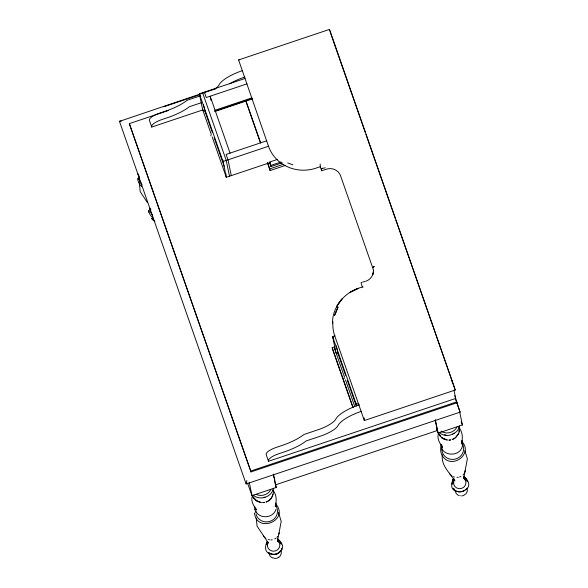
<?xml version="1.0" encoding="UTF-8"?>
<svg xmlns="http://www.w3.org/2000/svg" width="588" height="588" viewBox="0 0 588 588"><rect width="100%" height="100%" fill="white"/><g stroke="black" fill="none" stroke-linecap="round" stroke-linejoin="round"><path stroke-width="0.88" d="M453.561 482.924L453.686 478.507M267.422 545.186L267.547 541.614M463.741 477.375L463.667 478.581L467.357 458.816L464.887 450.812M148.433 212.466L148.595 210.335M252.054 496.948C250.929 501.77 253.876 506.025 256.383 509.847L255.773 508.466M275.404 505.011L275.294 506.518C276.625 501.013 276.86 494.978 273.038 490.37M332.507 323.253C332.242 305.789 346.354 290.259 363.134 286.959M373.476 270.267L372.932 274.324L373.336 272.67C372.594 276.683 369.543 279.984 365.729 281.329M438.2 434.451C437.068 439.28 440.015 443.536 442.521 447.35L441.529 444.513M441.875 447.086L441.897 450.342M458.956 431.695L459.074 430.173M320.203 164.059L320.262 166.705L315.984 168.146A37.639 35.839 -11.7 0 1 268.488 146.25L238.596 59.947L329.508 29.4L329.846 31.068M281.549 548.192L281.277 549.31M277.374 541.658L281.211 521.306L278.44 512.479M254.692 509.921L255.251 508.333M272.817 494.185C272.237 497.83 269.451 500.91 265.974 502.064C270.994 500.484 274.214 495.059 273.295 489.892M278.94 534.08L279.241 532.831M452.356 482.38L453.693 479.213M462.484 445.307C461.073 457.589 440.618 456.839 440.824 444.212M465.38 470.341L464.571 472.781M373.637 270.877A11.29 10.753 -11.7 0 0 373.211 269.245L340.562 175.783A11.29 10.753 -11.7 0 0 326.318 169.212L321.68 170.77L321.349 169.197A1.882 0.573 -19.3 0 1 321.959 168.513L322.055 168.146M266.239 544.15L267.496 541.423M355.99 402.971L356.629 406.08M266.401 544.032L266.687 543.216M246.864 480.499L246.122 483.975L460.073 412.144L454.759 395.768M364.259 417.892L364.317 420.538L455.252 390.013L329.53 29.422M273.398 488.444C271.641 497.147 259.947 500.947 253.274 495.199M441.39 445.836C439.905 449.203 440.669 453.216 442.602 456.237M459.537 425.947C457.78 434.657 446.086 438.457 439.412 432.702M275.956 509.399C273.42 518.065 260.043 519.505 255.898 511.398M458.596 433.18L456.141 437.105M226.042 173.842L225.741 175.305L226.292 177.297L270.274 162.523M222.837 159.995L226.292 177.297L212.209 137.004M453.635 478.933L453.017 479.918L453.767 478.823L454.877 480.955C449.739 472.723 440.809 465.402 442.316 454.678M280.211 551.36L280.814 550.434M267.062 541.548C257.779 563.076 295.86 553.83 277.624 538.909M453.62 478.463C442.61 500.123 482.3 492.112 463.763 476.42M453.767 478.801C451.775 479.264 452.495 486.813 452.209 483.24M465.894 494.067L467.32 491.333L467.159 488.121M466.35 488.863L465.578 489.753M276.882 537.373L277.742 536.381M463.021 474.884L463.881 473.891M279.704 552.014C277.698 554.109 274.515 555.072 271.722 554.212M278.477 552.727L279.381 551.963M278.543 557.586C280.792 556.123 281.887 553.176 281.02 550.618M464.674 490.517L462.565 491.605M215.274 88.935L119.474 121.378L246.122 483.975M373.527 266.959L372.917 267.496A1.882 0.573 -19.3 0 1 373.329 267.092L374.277 266.607A1.882 0.573 -19.3 0 0 373.527 266.959L373.681 266.879M274.736 538.924L275.875 538.226M452.753 433.944L454.208 433.055M454.936 438.126L452.113 439.574L454.708 438.332L458.397 434.297L459.316 431.746L459.434 427.402M463.601 490.855L464.616 490.238M459.647 476.949L460.874 476.434M245.078 78.447L199.361 93.793L202.625 109.566L211.312 134.431M163.89 106.759L199.545 94.786M200.265 95.873L187.204 100.261A30.701 9.312 -19.3 0 1 164.721 111.426L159.377 113.219A11.29 3.425 -19.3 0 0 149.374 120.195L151.719 127.074L203.095 109.831M246.975 83.863L206.248 97.534L204.352 92.118M457.067 402.736L250.958 471.929L129.573 124.502L129.389 123.605L168.521 110.463M201.64 102.606L189.446 106.693A30.701 9.312 -19.3 0 1 166.97 117.857L161.619 119.651A11.29 3.425 -19.3 0 0 151.623 126.626L151.719 127.074M214.811 110.323L251.907 97.873M214.951 111L252.046 98.549M214.716 111.566L252.84 98.762M266.849 140.752L226.123 154.423L228.012 159.84L231.282 175.621M268.745 146.169L223.021 161.516L199.361 93.793L200.214 95.998M282.181 162.81L270.943 166.588L269.524 162.075L277.308 159.458M270.943 166.588L270.708 165.456L281.086 161.972M285.672 165.338L270.105 170.564L269.752 168.874L283.592 164.228M335.013 335.792L332.602 336.601L335.873 352.374L344.553 377.239M352.844 407.396L332.565 349.36L332.22 347.67L334.815 346.802M358.673 403.522L356.262 404.324L332.602 336.601L333.661 339.041M359.415 404.779A26.791 8.122 -19.3 0 0 335.895 418.957A20.315 6.159 -19.3 0 1 318.769 429.512L303.967 434.488A30.701 9.312 -19.3 0 1 281.49 445.645L276.139 447.446A11.29 3.425 -19.3 0 0 266.144 454.414L268.488 461.301L455.693 398.444L454.054 390.535M250.958 471.929L250.767 471.032L456.876 401.832M275.427 484.887L437.318 430.534L435.179 420.192M247.555 483.101A44.453 1.705 71.4 0 0 252.009 495.618L276.257 487.481L273.479 474.06M436.634 428.946A44.453 1.705 71.4 0 0 438.148 433.128L462.396 424.984L459.434 410.667M263.38 497.521L265.041 497.103M321.959 168.513L325.223 167.793M362.546 282.093L364.972 281.571M461.404 491.899L458.655 491.935L455.729 490.737M238.669 59.902L239.198 59.939M119.717 121.018L121.319 121.143M457.016 477.412L458.346 477.28M270.877 539.909L272.207 539.777M204.058 110.919L203.11 110.529L202.625 109.566M337.299 353.726L336.351 353.337L335.873 352.374M205.579 111.522L204.808 110.875L203.536 104.752M338.82 354.329L338.049 353.682L336.417 345.81M444.447 434.775L446.108 435.113M268.238 539.571L269.539 539.835M270.612 553.8L272.509 554.433L268.679 552.514M287.701 162.927L292.89 164.853M444.359 439.177L441.669 437.67L447.387 440.045C443.859 439.626 440.581 437.479 439.008 434.26M453.142 476.618L454.377 477.081M151.359 218.155L153.196 219.309M458.559 495.552L456.185 493.582L455.083 490.561M272.413 558.049L270.039 556.072L268.944 553.051M463.807 477.037L464.549 477.507M464.248 477.059L466.13 478.882M278.109 539.556L279.8 541.122M200.876 96.608L200.412 96.234M450.974 475.178L451.996 475.979M278.168 539.835L279.079 540.556M264.835 537.667L265.857 538.476M465.218 478.059L466.335 479.374M462.028 441.669C473.516 453.811 451.893 469.827 442.69 456.347M453.98 488.885L454.759 489.738M141.752 186.55C139.341 184.507 137.879 181.56 137.577 178.429M275.89 504.166C289.671 520.292 256.78 533.845 254.457 512.986M252.869 496.75C254.442 499.947 257.728 502.152 261.248 502.542L255.53 500.168L256.86 500.91L253.759 497.544M147.279 202.412L140.201 191.614L139.29 182.611M454.039 489.172L453.407 488.209M256.221 518.006L257.088 526.179L268.363 542.974L267.819 541.893M439.897 435.046L440.735 436.325M449.394 473.156L450.099 474.229M263.255 535.646L263.961 536.719M458.78 427.204C462.785 431.982 462.962 438.229 461.433 444.021L461.411 441.015M438.339 432.768L439.831 435.679M252.201 495.258L253.693 498.176M463.498 476.199L465.373 480.153M277.786 539.571L279.124 542.437M462.33 443.484L462.991 444.976M466.571 479.587L467.32 481.734M280.432 542.077L281.182 544.223M280.491 542.364L280.954 543.408M466.762 480.124L467.092 480.91M330.147 31.936L365.288 132.506M365.883 134.233L395.276 218.346M395.878 220.074L455.252 390.013M455.369 398.686L460.073 412.144M436.722 428.814L437.318 430.534M320.262 166.705L321.68 170.77M362.281 286.988L361.106 282.975A1.882 0.573 -19.3 0 1 361.708 282.291M364.317 420.538L334.741 335.88A37.639 35.839 -11.7 0 1 332.962 321.614M338.049 353.682L345.612 375.342M347.427 380.539L356.203 405.661M269.524 162.075L270.708 165.456M335.542 351.021L334.359 347.64L335.777 352.153M345.457 379.811L354.74 406.389M245.843 100.445L260.675 142.891M267.636 162.81L269.752 168.874M332.22 347.67L353.101 407.44M245.887 101.268L260.418 142.847M267.378 162.773L270.105 170.564M230.048 153.108L210.166 96.219L211.063 100.526M202.573 92.713L226.233 160.443L229.496 176.216M204.808 110.875L212.371 132.535M214.186 137.732L224.175 166.323M129.389 123.605L250.767 471.032M255.236 509.906L254.685 506.297M462.058 440.471L462.609 443.675M275.919 502.96L276.47 506.165M452.054 380.87L452.598 383.508M435.37 419.707L438.148 433.128M273.288 474.545L274.001 477.993M274.361 479.712L275.25 484.02M268.488 461.301L268.393 460.852A11.29 3.425 -19.3 0 1 278.389 453.877L283.739 452.084A30.701 9.312 -19.3 0 0 306.216 440.919L321.019 435.951A20.315 6.159 -19.3 0 0 338.144 425.389A26.791 8.122 -19.3 0 1 361.664 411.218M249.231 482.197L252.009 495.618M344.061 377.944L344.223 378.731M210.82 135.137L210.974 135.924M152.057 218.493L152.365 220M277.521 539.277L277.602 540.475M270.884 489.517A10.915 10.393 -11.7 0 1 256.258 494.427M276.301 506.54A10.915 10.393 -11.7 0 1 270.26 521.255A10.915 10.393 -11.7 0 1 255.956 513.802M255.773 512.589A10.915 10.393 -11.7 0 1 255.854 510.141M277.977 540.967A6.211 5.917 -11.7 0 1 278.558 548.751A6.211 5.917 -11.7 0 1 270.553 550.471A6.211 5.917 -11.7 0 1 267.878 543.136M278.558 557.123A4.329 4.123 -11.7 0 1 276.845 558.174M276.184 558.343A4.329 4.123 -11.7 0 1 274.177 558.24M273.545 558.005A4.329 4.123 -11.7 0 1 272.964 557.681M457.023 427.02A10.915 10.393 -11.7 0 1 440.934 431.114M462.631 444.41A10.915 10.393 -11.7 0 1 455.994 458.897A10.915 10.393 -11.7 0 1 442.014 450.908M464.116 478.478A6.211 5.917 -11.7 0 1 461.712 488.356A6.211 5.917 -11.7 0 1 453.627 481.998M465.137 494.126A4.329 4.123 -11.7 0 1 461.654 495.919M460.316 495.743A4.329 4.123 -11.7 0 1 459.684 495.515M276.257 487.481A44.453 1.705 71.4 0 1 275.36 485.004M462.396 424.984A44.453 1.705 71.4 0 1 461.19 421.662M229.702 83.812A26.791 8.122 -19.3 0 1 244.895 76.991M242.653 70.56A26.791 8.122 -19.3 0 0 219.126 84.738A20.315 6.159 -19.3 0 1 214.848 89.031M138.827 176.474A10.915 10.393 -11.7 0 1 137.937 173.769M140.848 182.721A10.915 10.393 -11.7 0 1 138.731 176.65M142.083 184.5A10.915 10.393 -11.7 0 1 138.966 175.577M139.224 179.965A10.915 10.393 -11.7 0 1 139.077 178.34M152.373 215.002A6.211 5.917 -11.7 0 1 150.822 209.019M152.917 217.567A7.622 7.254 -11.7 0 1 150.05 208.13M154.901 221.492A5.27 5.02 -11.7 0 1 152.939 218.376M335.946 312.066L334.528 315.469L338.056 307.068L335.946 312.066M339.541 301.975L336.498 306.855L342.018 298.888L339.541 301.975M358.239 288.377L349.426 292.626L358.232 288.407M278.205 553.279L276.426 554.139L278.205 553.279M450.57 439.964L448.982 440.125L450.57 439.964M264.424 502.461L262.836 502.622L264.424 502.461M464.836 477.478L463.763 476.817L464.836 477.478M278.697 539.968L277.624 539.314L278.697 539.968"/></g></svg>
